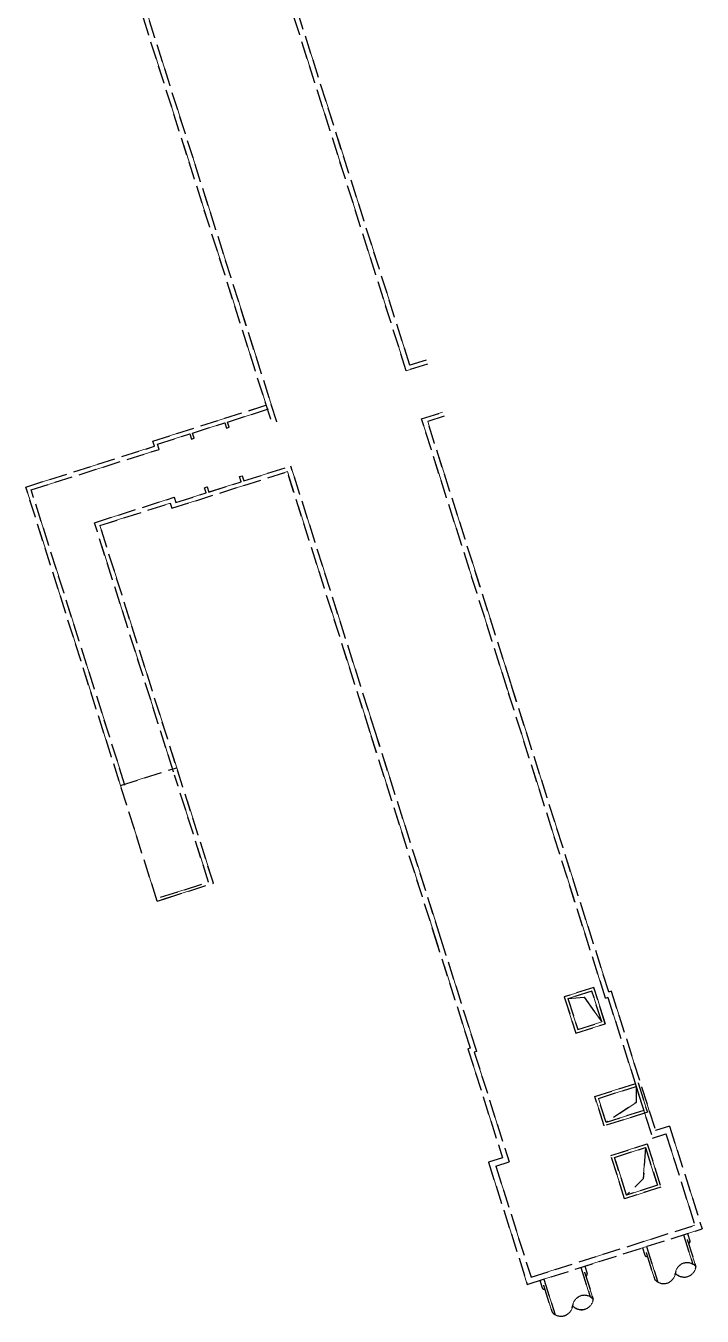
# Model space of a CAD drawing. Extents: x 0 to 531375, y 0 to 4335249.
# Drawn here: x 489273.8 to 489367.8, y 4324535.4 to 4324714.9 of the extents above; entities that cross this region are included whole.
import ezdxf

# ---------------------------------------------------------------- set-up
doc = ezdxf.new("R2010")
doc.units = 0
doc.linetypes.add('DASH', pattern=[0.35, 0.25, -0.1])
doc.layers.get('0').update_dxf_attribs({"lineweight": 15})
doc.layers.add('地铁', color=4, linetype='Continuous', lineweight=15)

# ---------------------------------------------------------------- blocks, each defined once
blk = doc.blocks.new('总图提取 2015 11 6')
at = {"layer": '地铁', "color": 0, "linetype": 'DASH', "lineweight": -3, "ltscale": 10}
for p, q in [((98367.8, 292251.32), (98343.66, 292327.38)), ((98368.29, 292252.1), (98344.51, 292327.02)), ((98348.95, 292244.61), (98325.12, 292319.66)), ((98349.79, 292244.25), (98325.55, 292320.64)), ((98370.74, 292252.25), (98367.8, 292251.32)), ((98370.58, 292252.83), (98368.29, 292252.1)), ((98332.55, 292241.55), (98348.33, 292246.55)), ((98342.93, 292244.21), (98349.18, 292246.19)), ((98343.16, 292243.5), (98342.93, 292244.21)), ((98369.92, 292244.65), (98372.82, 292245.57)), ((98381.87, 292207), (98369.92, 292244.65)), ((98373.06, 292245.01), (98370.77, 292244.29)), ((98382.32, 292207.88), (98370.77, 292244.29)), ((98333.21, 292241.12), (98337.69, 292242.55)), ((98337.69, 292242.55), (98337.92, 292241.83)), ((98338.07, 292242.67), (98342.55, 292244.09)), ((98338.3, 292241.95), (98338.07, 292242.67)), ((98342.55, 292244.09), (98342.78, 292243.37)), ((98342.78, 292243.37), (98343.16, 292243.5)), ((98314.9, 292235.16), (98332.78, 292240.83)), ((98332.78, 292240.83), (98332.55, 292241.55)), ((98333.44, 292240.41), (98333.21, 292241.12)), ((98333.44, 292240.41), (98333.21, 292241.12)), ((98337.92, 292241.83), (98338.3, 292241.95)), ((98315.65, 292234.77), (98333.44, 292240.41)), ((98332.96, 292240.26), (98333.44, 292240.41)), ((98335.2, 292232.21), (98351.26, 292237.31)), ((98345.22, 292236.02), (98351.75, 292238.09)), ((98362.77, 292201.04), (98351.26, 292237.31)), ((98363.59, 292200.78), (98351.75, 292238.09)), ((98340.36, 292234.47), (98344.83, 292235.9)), ((98344.61, 292236.61), (98344.99, 292236.73)), ((98344.83, 292235.9), (98344.61, 292236.61)), ((98344.99, 292236.73), (98345.22, 292236.02)), ((98333.17, 292177.6), (98314.9, 292235.16)), ((98328.69, 292193.7), (98315.65, 292234.77)), ((98324.44, 292230.21), (98335.55, 292233.74)), ((98335.55, 292233.74), (98335.78, 292233.02)), ((98335.78, 292233.02), (98339.97, 292234.35)), ((98339.75, 292235.07), (98340.13, 292235.19)), ((98339.97, 292234.35), (98339.75, 292235.07)), ((98340.13, 292235.19), (98340.36, 292234.47)), ((98325.2, 292229.82), (98334.97, 292232.92)), ((98334.97, 292232.92), (98335.2, 292232.21)), ((98335.44, 292195.57), (98324.44, 292230.21)), ((98340.98, 292180.08), (98325.2, 292229.82)), ((98395.48, 292164.11), (98381.87, 292207)), ((98389.49, 292185.29), (98382.32, 292207.88)), ((98372.15, 292171.5), (98362.77, 292201.04)), ((98372.61, 292172.37), (98363.59, 292200.78)), ((98328.07, 292193.66), (98335.89, 292196.14)), ((98340.31, 292180.23), (98335.59, 292195.1)), ((98395.94, 292164.99), (98389.49, 292185.29)), ((98333.63, 292178.12), (98340.31, 292180.23)), ((98334.22, 292177.93), (98340.98, 292180.08)), ((98333.17, 292177.6), (98334.22, 292177.93)), ((98376.71, 292157.15), (98372.15, 292171.5)), ((98377.58, 292156.69), (98372.61, 292172.37)), ((98395.48, 292164.11), (98395.81, 292164.21)), ((98395.81, 292164.21), (98402.03, 292144.62)), ((98395.94, 292164.99), (98396.27, 292165.09)), ((98396.27, 292165.09), (98402.43, 292145.69)), ((98376.71, 292157.15), (98376.37, 292157.04)), ((98376.37, 292157.04), (98381.18, 292141.89)), ((98377.58, 292156.69), (98377.25, 292156.59)), ((98377.25, 292156.59), (98382.09, 292141.34)), ((98404.38, 292146.31), (98402.43, 292145.69)), ((98404.38, 292146.31), (98408.92, 292132.01)), ((98402.03, 292144.62), (98403.89, 292145.21)), ((98403.89, 292145.21), (98407.92, 292132.53)), ((98381.18, 292141.89), (98379.23, 292141.27)), ((98379.23, 292141.27), (98384.62, 292124.29)), ((98380.23, 292140.75), (98382.09, 292141.34)), ((98380.23, 292140.75), (98385.14, 292125.3)), ((98384.62, 292124.29), (98408.92, 292132.01)), ((98385.14, 292125.3), (98407.92, 292132.53)), ((98406.33, 292131.2), (98407.63, 292127.1)), ((98406.88, 292131.38), (98407.22, 292130.33)), ((98400.63, 292129.39), (98400.97, 292128.34)), ((98401.19, 292129.57), (98402.76, 292124.61)), ((98406.86, 292130.53), (98408.06, 292126.76)), ((98401.14, 292128.71), (98402.34, 292124.95)), ((98392.06, 292126.67), (98393.36, 292122.57)), ((98392.59, 292126), (98393.78, 292122.23)), ((98392.61, 292126.84), (98392.95, 292125.8)), ((98386.36, 292124.86), (98386.69, 292123.81)), ((98386.87, 292124.18), (98388.06, 292120.42)), ((98386.91, 292125.04), (98388.49, 292120.08))]:
    blk.add_line(p, q, dxfattribs=at)
for points in [[(98393.86, 292165.59), (98389.76, 292164.29), (98391.36, 292159.23), (98395.46, 292160.54)], [(98393.6, 292165.08), (98390.26, 292164.03), (98391.62, 292159.74), (98394.96, 292160.8)], [(98401.31, 292148.23), (98395.3, 292146.32), (98394, 292150.42), (98400.01, 292152.33)], [(98400.81, 292148.49), (98395.56, 292146.82), (98394.5, 292150.16), (98399.75, 292151.82)], [(98403.2, 292137.81), (98398.15, 292136.21), (98396.24, 292142.21), (98401.29, 292143.82)], [(98402.7, 292138.07), (98398.41, 292136.71), (98396.74, 292141.95), (98401.03, 292143.31)]]:
    blk.add_lwpolyline(points, close=True, dxfattribs=at)
blk.add_lwpolyline([(98390.26, 292164.03), (98392.51, 292164.25), (98394.96, 292160.8)], dxfattribs=at)
at = {"layer": '地铁', "color": 0, "linetype": 'DASH', "lineweight": -3, "ltscale": 10, "flags": 128}
for points in [[(98399.75, 292151.82), (98399.75, 292149.57), (98395.56, 292146.82)], [(98401.03, 292143.31), (98400.74, 292138.99), (98398.41, 292136.71)]]:
    blk.add_lwpolyline(points, dxfattribs=at)
at = {"layer": '地铁', "color": 0, "linetype": 'DASH', "lineweight": -3, "ltscale": 10}
for points in [[(98402.34, 292124.95, 0.645657), (98405.2, 292125.86, 0.645657), (98408.06, 292126.76, 0.645657), (98405.2, 292125.86)], [(98388.06, 292120.42, 0.645657), (98390.92, 292121.32, 0.645657), (98393.78, 292122.23, 0.645657), (98390.92, 292121.32)]]:
    blk.add_lwpolyline(points, format="xyb", dxfattribs=at)
for centre, start, end in [((98406.95, 292130.24), 287.6097, 17.6097), ((98401.23, 292128.43), 197.6097, 287.6097), ((98392.68, 292125.71), 287.6097, 17.6097), ((98386.96, 292123.9), 197.6097, 287.6097)]:
    blk.add_arc(centre, 0.28, start, end, dxfattribs=at)
blk = doc.blocks.new('A$C1FB5052D')
blk.add_blockref('总图提取 2015 11 6', (-107044.53, -294821.73))
blk = doc.blocks.new('天津2000地铁')
at = {"layer": '地铁', "linetype": 'DASH', "ltscale": 20}
for p, q in [((-8676.73, -2570.41), (-8700.87, -2494.35)), ((-8676.24, -2569.62), (-8700.02, -2494.71)), ((-8694.73, -2577.48), (-8718.98, -2501.09)), ((-8695.58, -2577.12), (-8719.4, -2502.07)), ((-8673.95, -2568.9), (-8676.24, -2569.62)), ((-8673.79, -2569.48), (-8676.73, -2570.41)), ((-8711.97, -2580.18), (-8696.2, -2575.17)), ((-8701.59, -2577.52), (-8695.35, -2575.53)), ((-8674.61, -2577.08), (-8671.7, -2576.16)), ((-8706.46, -2579.06), (-8701.98, -2577.64)), ((-8701.98, -2577.64), (-8701.75, -2578.35)), ((-8701.75, -2578.35), (-8701.37, -2578.23)), ((-8701.37, -2578.23), (-8701.59, -2577.52)), ((-8662.66, -2614.73), (-8674.61, -2577.08)), ((-8671.47, -2576.71), (-8673.76, -2577.44)), ((-8662.2, -2613.85), (-8673.76, -2577.44)), ((-8711.32, -2580.6), (-8706.84, -2579.18)), ((-8706.84, -2579.18), (-8706.61, -2579.9)), ((-8706.61, -2579.9), (-8706.23, -2579.77)), ((-8706.23, -2579.77), (-8706.46, -2579.06)), ((-8729.63, -2586.57), (-8711.75, -2580.9)), ((-8728.87, -2586.96), (-8711.09, -2581.32)), ((-8711.75, -2580.9), (-8711.97, -2580.18)), ((-8711.57, -2581.47), (-8711.09, -2581.32)), ((-8711.09, -2581.32), (-8711.32, -2580.6)), ((-8711.09, -2581.32), (-8711.32, -2580.6)), ((-8699.31, -2585.71), (-8692.78, -2583.64)), ((-8680.93, -2620.95), (-8692.78, -2583.64)), ((-8709.33, -2589.52), (-8693.26, -2584.42)), ((-8699.92, -2585.12), (-8699.54, -2584.99)), ((-8699.69, -2585.83), (-8699.92, -2585.12)), ((-8699.54, -2584.99), (-8699.31, -2585.71)), ((-8681.75, -2620.68), (-8693.26, -2584.42)), ((-8711.36, -2644.13), (-8729.63, -2586.57)), ((-8715.84, -2628.03), (-8728.87, -2586.96)), ((-8704.78, -2586.66), (-8704.4, -2586.54)), ((-8704.55, -2587.37), (-8704.78, -2586.66)), ((-8704.4, -2586.54), (-8704.17, -2587.25)), ((-8704.17, -2587.25), (-8699.69, -2585.83)), ((-8720.08, -2591.52), (-8708.97, -2587.99)), ((-8719.33, -2591.91), (-8709.55, -2588.8)), ((-8709.55, -2588.8), (-8709.33, -2589.52)), ((-8708.97, -2587.99), (-8708.75, -2588.7)), ((-8708.75, -2588.7), (-8704.55, -2587.37)), ((-8709.09, -2626.15), (-8720.08, -2591.52)), ((-8703.54, -2641.65), (-8719.33, -2591.91)), ((-8655.03, -2636.44), (-8662.2, -2613.85)), ((-8649.04, -2657.62), (-8662.66, -2614.73)), ((-8672.37, -2650.23), (-8681.75, -2620.68)), ((-8671.92, -2649.35), (-8680.93, -2620.95)), ((-8716.45, -2628.07), (-8708.64, -2625.59)), ((-8704.22, -2641.49), (-8708.94, -2626.63)), ((-8648.59, -2656.74), (-8655.03, -2636.44)), ((-8710.89, -2643.61), (-8704.22, -2641.49)), ((-8710.31, -2643.79), (-8703.54, -2641.65)), ((-8711.36, -2644.13), (-8710.31, -2643.79)), ((-8666.94, -2665.03), (-8671.92, -2649.35)), ((-8667.82, -2664.58), (-8672.37, -2650.23)), ((-8648.59, -2656.74), (-8648.26, -2656.63)), ((-8648.26, -2656.63), (-8642.1, -2676.04)), ((-8649.04, -2657.62), (-8648.71, -2657.51)), ((-8648.71, -2657.51), (-8642.49, -2677.11)), ((-8667.82, -2664.58), (-8668.15, -2664.68)), ((-8668.15, -2664.68), (-8663.34, -2679.84)), ((-8666.94, -2665.03), (-8667.27, -2665.14)), ((-8667.27, -2665.14), (-8662.43, -2680.39)), ((-8642.49, -2677.11), (-8640.63, -2676.52)), ((-8640.14, -2675.42), (-8642.1, -2676.04)), ((-8640.63, -2676.52), (-8636.61, -2689.2)), ((-8640.14, -2675.42), (-8635.6, -2689.72)), ((-8663.34, -2679.84), (-8665.3, -2680.46)), ((-8665.3, -2680.46), (-8659.91, -2697.43)), ((-8664.29, -2680.98), (-8662.43, -2680.39)), ((-8664.29, -2680.98), (-8659.39, -2696.43)), ((-8659.39, -2696.43), (-8636.61, -2689.2)), ((-8659.91, -2697.43), (-8635.6, -2689.72)), ((-8638.19, -2690.53), (-8636.89, -2694.63)), ((-8637.67, -2691.2), (-8636.47, -2694.96)), ((-8637.64, -2690.35), (-8637.31, -2691.4)), ((-8643.89, -2692.34), (-8643.56, -2693.38)), ((-8643.38, -2693.01), (-8642.19, -2696.78)), ((-8643.34, -2692.16), (-8641.77, -2697.12)), ((-8651.91, -2694.88), (-8651.58, -2695.93)), ((-8657.61, -2696.69), (-8656.04, -2701.65)), ((-8652.47, -2695.06), (-8651.16, -2699.16)), ((-8651.94, -2695.73), (-8650.74, -2699.49)), ((-8658.16, -2696.87), (-8657.83, -2697.92)), ((-8657.66, -2697.54), (-8656.46, -2701.31))]:
    blk.add_line(p, q, dxfattribs=at)
for points in [[(-8650.67, -2656.14), (-8654.77, -2657.44), (-8653.16, -2662.49), (-8649.06, -2661.19)], [(-8650.93, -2656.64), (-8654.26, -2657.7), (-8652.9, -2661.99), (-8649.57, -2660.93)], [(-8643.22, -2673.5), (-8649.22, -2675.41), (-8650.52, -2671.31), (-8644.52, -2669.4)], [(-8643.72, -2673.24), (-8648.96, -2674.9), (-8650.02, -2671.57), (-8644.78, -2669.9)], [(-8641.33, -2683.92), (-8646.38, -2685.52), (-8648.28, -2679.51), (-8643.23, -2677.91)], [(-8641.83, -2683.66), (-8646.12, -2685.02), (-8647.78, -2679.77), (-8643.49, -2678.41)]]:
    blk.add_lwpolyline(points, close=True, dxfattribs=at)
blk.add_lwpolyline([(-8654.26, -2657.7), (-8652.01, -2657.48), (-8649.57, -2660.93)], dxfattribs=at)
at = {"layer": '地铁', "linetype": 'DASH', "ltscale": 20, "flags": 128}
for points in [[(-8644.78, -2669.9), (-8644.77, -2672.16), (-8648.96, -2674.9)], [(-8643.49, -2678.41), (-8643.79, -2682.74), (-8646.12, -2685.02)]]:
    blk.add_lwpolyline(points, dxfattribs=at)
at = {"layer": '地铁', "linetype": 'DASH', "ltscale": 20}
for points in [[(-8642.19, -2696.78, 0.645657), (-8639.33, -2695.87, 0.645657), (-8636.47, -2694.96, 0.645657), (-8639.33, -2695.87)], [(-8656.46, -2701.31, 0.645657), (-8653.6, -2700.4, 0.645657), (-8650.74, -2699.49, 0.645657), (-8653.6, -2700.4)]]:
    blk.add_lwpolyline(points, format="xyb", dxfattribs=at)
for centre, start, end in [((-8637.57, -2691.48), 287.6097, 17.6097), ((-8643.29, -2693.3), 197.6097, 287.6097), ((-8651.85, -2696.02), 287.6097, 17.6097), ((-8657.57, -2697.83), 197.6097, 287.6097)]:
    blk.add_arc(centre, 0.28, start, end, dxfattribs=at)

msp = doc.modelspace()

# ---------------------------------------------------------------- block references
at = {"layer": '地铁', "color": 1}
msp.add_blockref('天津2000地铁', (498003.38431, 4327237.28522), dxfattribs=at)
at = {"layer": '地铁'}
msp.add_blockref('A$C1FB5052D', (498003.38431, 4327237.28522), dxfattribs=at)

doc.saveas('drawing.dxf')
